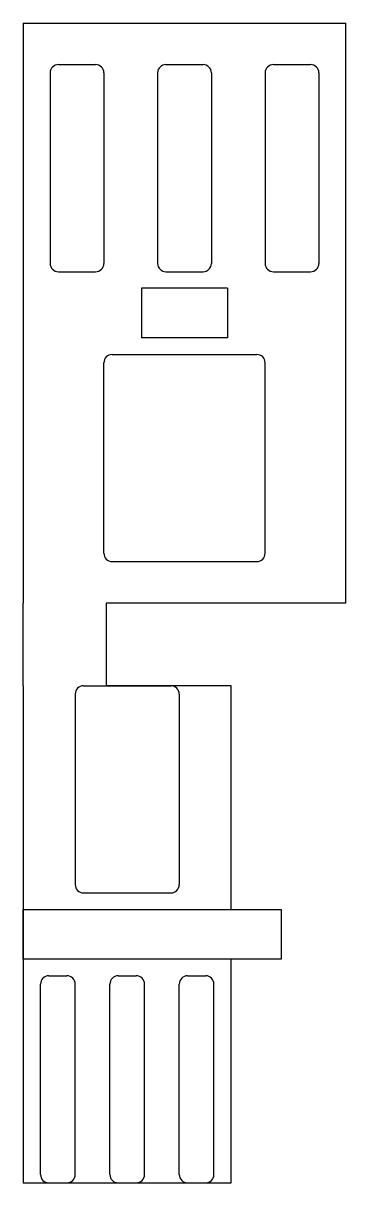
# Model space of a CAD drawing. Header units: millimetres. Extents: x 0 to 19.5, y 0 to 70.
import ezdxf

# ---------------------------------------------------------------- set-up
doc = ezdxf.new("R2010")
doc.units = ezdxf.units.MM

msp = doc.modelspace()

# ---------------------------------------------------------------- linework, layer by layer
for p, q in [((0, 70), (19.478, 70)), ((2.123, 67.5), (4.37, 67.5)), ((8.616, 67.5), (10.862, 67.5)), ((15.108, 67.5), (17.355, 67.5)), ((1.623, 67), (1.623, 55.5)), ((4.87, 67), (4.87, 55.5)), ((8.116, 67), (8.116, 55.5)), ((11.362, 67), (11.362, 55.5)), ((14.608, 67), (14.608, 55.5)), ((17.855, 67), (17.855, 55.5)), ((2.123, 55), (4.37, 55)), ((8.616, 55), (10.862, 55)), ((15.108, 55), (17.355, 55)), ((12.339, 54), (7.139, 54)), ((7.139, 54), (7.139, 51)), ((12.339, 54), (12.339, 51)), ((12.339, 51), (7.139, 51)), ((5.369, 50), (14.108, 50)), ((4.869, 38), (4.869, 49.5)), ((14.608, 38), (14.608, 49.5)), ((5.369, 37.5), (14.108, 37.5)), ((19.478, 35), (5, 35)), ((3.142, 29.5), (3.142, 18)), ((3.642, 30), (8.925, 30)), ((9.425, 29.5), (9.425, 18)), ((3.642, 17.5), (8.925, 17.5)), ((12.566, 16.5), (15.566, 16.5)), ((15.566, 16.5), (15.566, 13.5)), ((15.566, 13.5), (12.566, 13.5)), ((1.047, 0.5), (1.047, 12)), ((1.547, 12.5), (2.642, 12.5)), ((3.142, 0.5), (3.142, 12)), ((5.236, 0.5), (5.236, 12)), ((5.736, 12.5), (6.83, 12.5)), ((7.33, 0.5), (7.33, 12)), ((9.425, 0.5), (9.425, 12)), ((9.925, 12.5), (11.019, 12.5)), ((11.519, 0.5), (11.519, 12)), ((1.547, 0), (2.642, 0)), ((5.736, 0), (6.83, 0)), ((9.925, 0), (11.019, 0))]:
    msp.add_line(p, q)
for points in [[(0, 70), (0, 35)], [(19.478, 35), (19.478, 35), (19.478, 70)], [(0, 30), (0, 35)], [(5, 35), (5, 30)], [(0, 30), (0, 0), (12.566, 0), (12.566, 13.5)], [(12.566, 16.5), (12.566, 30), (5, 30)]]:
    msp.add_lwpolyline(points)
msp.add_lwpolyline([(15.566, 13.5), (0, 13.5), (0, 16.5), (15.566, 16.5)], close=True)
for centre, start, end in [((2.123, 67), 90, 180), ((4.37, 67), 0, 90), ((8.616, 67), 90, 180), ((10.862, 67), 0, 90), ((15.108, 67), 90, 180), ((17.355, 67), 0, 90), ((2.123, 55.5), 180, 270), ((4.37, 55.5), 270, 0), ((8.616, 55.5), 180, 270), ((10.862, 55.5), 270, 0), ((15.108, 55.5), 180, 270), ((17.355, 55.5), 270, 0), ((5.369, 49.5), 90, 180), ((14.108, 49.5), 0, 90), ((5.369, 38), 180, 270), ((14.108, 38), 270, 0), ((3.642, 29.5), 90, 180), ((8.925, 29.5), 0, 90), ((3.642, 18), 180, 270), ((8.925, 18), 270, 0), ((1.547, 12), 90, 180), ((2.642, 12), 0, 90), ((5.736, 12), 90, 180), ((6.83, 12), 0, 90), ((9.925, 12), 90, 180), ((11.019, 12), 0, 90), ((1.547, 0.5), 180, 270), ((2.642, 0.5), 270, 0), ((5.736, 0.5), 180, 270), ((6.83, 0.5), 270, 0), ((9.925, 0.5), 180, 270), ((11.019, 0.5), 270, 0)]:
    msp.add_arc(centre, 0.5, start, end)

doc.saveas('drawing.dxf')
